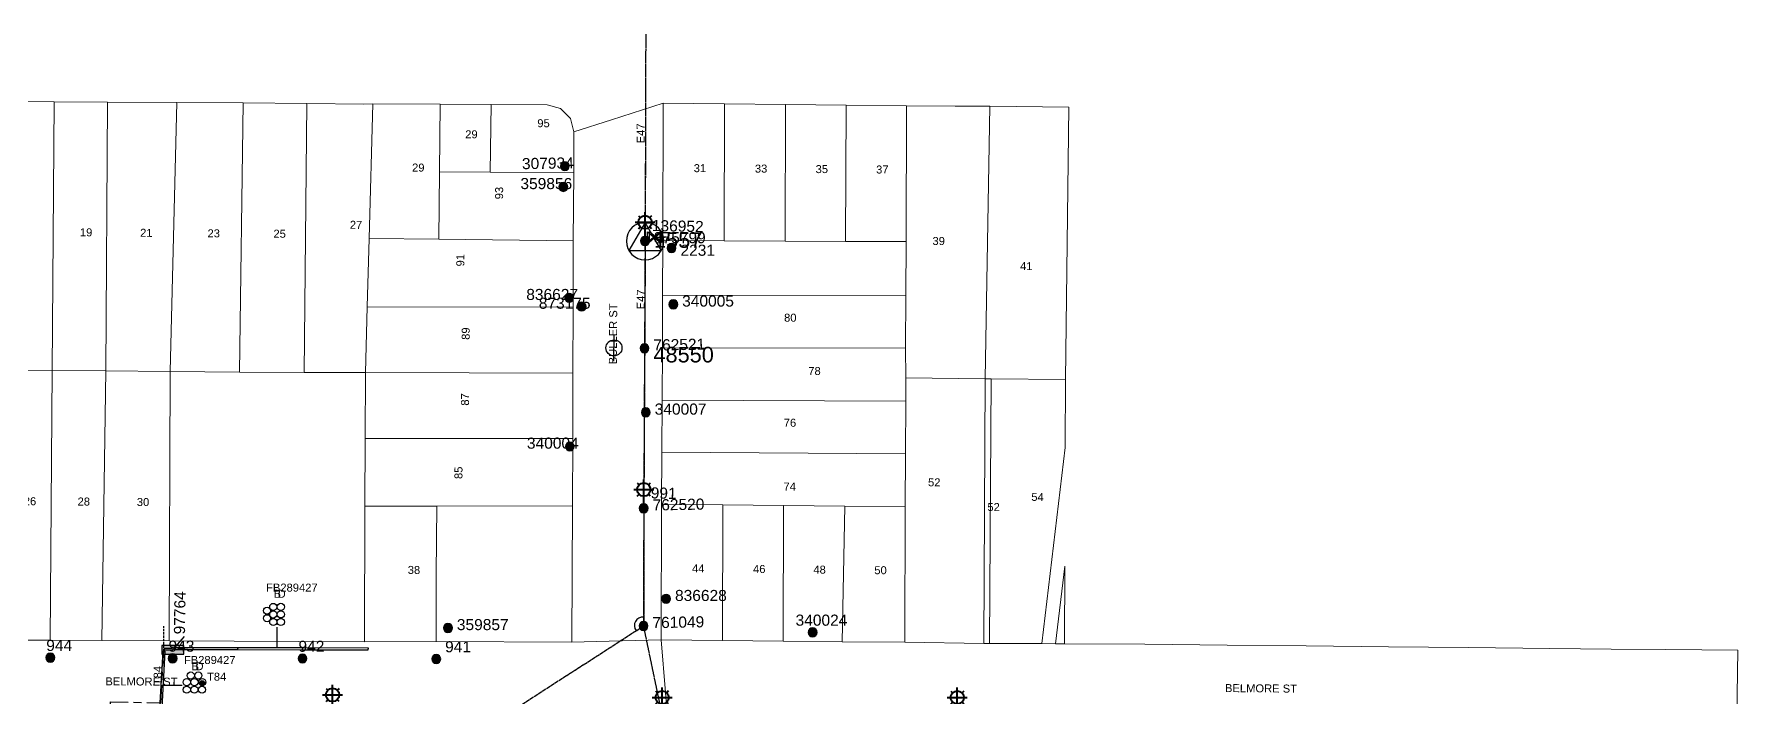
# Model space of a CAD drawing. Header units: metres. Extents: x 315403 to 316343, y 6257875 to 6258324.
# Drawn here: x 315959.4 to 316342.7, y 6258171.7 to 6258321.2 of the extents above; entities that cross this region are included whole.
import ezdxf
from ezdxf.enums import TextEntityAlignment as Align

# ---------------------------------------------------------------- set-up
doc = ezdxf.new("R2010")
doc.units = ezdxf.units.M
for name, pattern in [('Cable Exist OH', [1, 1, 0]), ('Cable Exist UG', [8.2, 4, -1.2, 1.8, -1.2]), ('DASHED', [0.75, 0.5, -0.25])]:
    doc.linetypes.add(name, pattern=pattern)
doc.layers.get('0').update_dxf_attribs({"color": 6})
for name, color, linetype, lineweight in [('Cadastre Buildings_SP_EXT', 9, 'Continuous', 5), ('Cadastre Land Parcels_SP_EXT', 9, 'Continuous', 5), ('Cadastre Roads_SP_EXT', 9, 'Continuous', 5)]:
    doc.layers.add(name, color=color, linetype=linetype, lineweight=lineweight)
for name, color, linetype in [('Duct_SP_EXT', 7, 'Continuous'), ('Equip_LV_EXT', 7, 'Continuous'), ('Equip_SP_HV_EXT', 7, 'Continuous'), ('Equip_SP_SL_EXT', 7, 'Continuous'), ('Mains_HV_EXT', 7, 'Continuous'), ('Mains_LV_EXT', 7, 'Continuous'), ('Sub_SP_TR_HV_LV_EXT', 7, 'Continuous'), ('SupportsOH_SP_TR_HV_LV_SL_EXT', 7, 'Continuous'), ('SupportsUG_SP_LV_EXT', 7, 'Continuous'), ('Trench_SP_EXT', 7, 'Continuous')]:
    doc.layers.add(name, color=color, linetype=linetype)
doc.layers.add('UNKNOWN_FEATURES', color=1, linetype='DASHED', plot=False)
doc.styles.add('HVSW_LABEL', font='arial.ttf')
doc.styles.add('iecARIAL', font='arial.ttf', dxfattribs={"height": 2})
doc.styles.add('POLE_LABEL', font='arial.ttf')
doc.styles.get("Standard").update_dxf_attribs({"font": 'arial.ttf'})

# ---------------------------------------------------------------- blocks, each defined once
blk = doc.blocks.new('SUB_POLE_EXT')
blk.add_wipeout([(0, 4.22), (0.42, 4.2), (0.83, 4.14), (1.21, 4.05), (1.62, 3.9), (1.99, 3.72), (2.35, 3.51), (2.68, 3.26), (2.99, 2.99), (3.28, 2.66), (3.52, 2.34), (3.76, 1.92), (3.9, 1.62), (4.04, 1.23), (4.18, 0.63), (4.22, 0), (4.18, -0.61), (4.06, -1.15), (3.9, -1.62), (3.58, -2.24), (3.22, -2.73), (2.97, -3.01), (2.68, -3.26), (2.36, -3.5), (2, -3.72), (1.64, -3.89), (1.25, -4.03), (0.82, -4.14), (0.42, -4.2), (0, -4.22), (-0.41, -4.2), (-0.8, -4.15), (-1.21, -4.05), (-1.62, -3.9), (-1.99, -3.73), (-2.35, -3.51), (-2.68, -3.26), (-2.96, -3.02), (-3.23, -2.72), (-3.51, -2.35), (-3.71, -2.01), (-3.91, -1.6), (-4.05, -1.21), (-4.16, -0.76), (-4.22, -0.14), (-4.21, 0.39), (-4.14, 0.83), (-4.03, 1.27), (-3.9, 1.63), (-3.71, 2.02), (-3.5, 2.37), (-3.28, 2.67), (-2.99, 2.99), (-2.68, 3.27), (-2.33, 3.52), (-1.98, 3.73), (-1.63, 3.9), (-1.2, 4.05), (-0.78, 4.15), (-0.4, 4.21)])
blk.add_line((2.16, 0.48), (2.16, 0.48, 0))
blk.add_lwpolyline([(-4.22, 0, 1), (4.22, 0, 1)], format="xyb", close=True)
blk.add_lwpolyline([(2.14, 0.52), (0, 4.22), (-3.66, -2.11), (3.66, -2.11)], close=True)
for tag, height, flags, p in [('STREET_CODE', 0.2, 9, (1.5, 0)), ('ASSET_NUM', 3.5, 8, (2, 2)), ('CONSTRUCTED_VOLTAGE', 0.2, 9, (1.5, -0.2)), ('OPERATING_VOLTAGE', 0.2, 9, (1.5, -0.6)), ('OPERATED_BY', 0.2, 9, (1.5, -0.8)), ('ORIENTATION', 0.2, 9, (1.5, -1.2)), ('OWNED_BY', 0.2, 9, (1.5, -1.4)), ('SECONDARY_VOLTAGE', 0.2, 9, (1.5, -1.6)), ('STATE', 0.2, 9, (1.5, -1.8)), ('SUBSTATION_TYPE', 0.2, 9, (1.5, -2)), ('STREETNAME', 0.2, 9, (1.5, -2.8)), ('SUBURB', 0.2, 9, (1.5, -3)), ('Z', 0.2, 1, (1.5, -3.4)), ('NO_PHASES', 0.2, 9, (1.5, -0.4)), ('MAINTAINED_BY', 0.2, 9, (1.5, -1)), ('USAGE', 0.2, 9, (1.5, -2.2)), ('LEGEND', 0.2, 9, (1.5, -2.4)), ('LOCATION', 0.2, 9, (1.5, -2.6)), ('NOTES', 0.2, 9, (1.5, -3.2))]:
    blk.add_attdef(tag, text='', height=height, dxfattribs=dict(flags=flags)).set_placement(p, align=Align.MIDDLE_LEFT)
blk = doc.blocks.new('PILLAR_EXT')
blk.add_hatch(color=256).paths.add_polyline_path([(-2.475, 0.99), (-2.475, -0.99), (2.475, -0.99), (2.475, 0.99)])
blk.add_lwpolyline([(-2.475, -0.99), (2.475, -0.99), (2.475, 0.99), (-2.475, 0.99)], close=True)
at = {"style": 'iecARIAL', "flags": 8}
blk.add_attdef('ASSET_NUM', (1.5, 3.5), '', height=2.5, dxfattribs=at)
for tag, p, flags in [('OWNED_BY', (0, -0.2), 9), ('STATE', (0, -0.4), 9), ('SUPPORT_TYPE', (0, -0.6), 9), ('STREETNAME', (0, -1.8), 9), ('SUBURB', (0, -2), 1), ('USAGE', (0, -0.8), 9), ('LEGEND', (0, -1), 9), ('LOCATION', (0, -1.2), 9), ('NOTES', (0, -1.4), 9), ('PARENT', (0, -1.6), 9)]:
    blk.add_attdef(tag, p, '', height=0.2, dxfattribs=dict(flags=flags))
blk = doc.blocks.new('DUCT_EXT')
blk.add_circle((0, 0.8), 0.8)
at = {"flags": 1}
blk.add_attdef('Z', (0, 0), '', height=0.2, dxfattribs=at)
at = {"flags": 9}
for tag, p in [('DUCT_CODE', (0, 0)), ('XSECT_TYPE', (0, -0.2)), ('STATE', (0, -0.6)), ('FB_REFERENCE', (0, -0.4)), ('NOTES', (0, -0.8))]:
    blk.add_attdef(tag, text='', height=0.2, dxfattribs=at).set_placement(p, align=Align.MIDDLE_LEFT)
blk = doc.blocks.new('LV_OH_LINKS_DISTFUSE_EXT')
for p, q in [((0, 0), (0.96, 0)), ((3.84, 0), (4.8, 0))]:
    blk.add_line(p, q)
blk.add_lwpolyline([(3.84, -1.2), (3.84, 1.2), (0.96, -1.2), (0.96, 1.2)], close=True)
at = {"flags": 9}
for tag, p in [('ACTUAL_STATUS', (0, 0)), ('CONSTRUCTED_VOLTAGE', (0, -0.2)), ('OPERATING_VOLTAGE', (0, -0.6)), ('ORIENTATION', (0, -0.8)), ('OWNED_BY', (0, -1)), ('STATE', (0, -1.2)), ('SWITCH_TYPE', (0, -1.4)), ('NO_PHASES', (0, -0.4)), ('USAGE', (0, -1.6)), ('NOTES', (0, -1.8))]:
    blk.add_attdef(tag, text='', height=0.2, dxfattribs=at).set_placement(p, align=Align.MIDDLE_LEFT)
at = {"flags": 1}
blk.add_attdef('Z', (0, 0), '', height=0.2, dxfattribs=at)
blk = doc.blocks.new('SL_LANTERN_EXT')
at = {"lineweight": 40}
for p, q in [((-2.25, 4.22), (2.25, 4.22)), ((-1.46, 5.68), (-1.06, 5.28)), ((0, 1.97), (0, 6.47)), ((1.46, 5.68), (1.06, 5.28)), ((-1.46, 2.76), (-1.06, 3.16)), ((0, 0), (0, 2.72)), ((1.46, 2.76), (1.06, 3.16))]:
    blk.add_line(p, q, dxfattribs=at)
blk.add_circle((0, 4.22), 1.5, dxfattribs=at)
at = {"style": 'iecARIAL', "flags": 8}
blk.add_attdef('ASSET_NUM', (1.5, 1.5), '', height=2.5, dxfattribs=at)
for tag, p, height, flags in [('OPERATING_VOLTAGE', (0.98, -1.65), 0.2, 9), ('ORIENTATION', (0.98, -1.85), 0.2, 9), ('OWNED_BY', (0.98, -2.05), 0.2, 9), ('STATE', (0.98, -2.25), 0.2, 9), ('CONSTRUCTED_VOLTAGE', (0.98, -0.65), 0.2, 9), ('CONTROL_TYPE', (0.98, -0.85), 0.2, 9), ('LANTERN_PURPOSE', (0.98, -1.05), 0.2, 9), ('LANTERN_TYPE', (0.98, -1.25), 0.2, 9), ('NO_PHASES', (0.98, -1.45), 0.2, 9), ('USAGE', (0.98, -2.45), 0.2, 9), ('CEXIST', (0.98, -2.65), 0.2, 9), ('CNEW', (0.98, -2.85), 0.2, 9), ('CNUMBER', (0.98, -3.05), 0.2, 9), ('CREMOVE', (0.98, -3.25), 0.2, 9), ('CREPLACE', (0.98, -3.45), 0.2, 9), ('LKINGHEIGHT', (0.98, -3.65), 0.2, 9), ('LBRACKET', (0.98, -3.85), 0.2, 9), ('LNUMBER', (2.18, -3.25), 2.5, 8), ('LBRACKETVOCAB', (0.98, -4.05), 0.2, 9), ('LCATEGORY', (0.98, -4.25), 0.2, 9), ('LCHARGE1', (0.98, -4.45), 0.2, 9), ('LCHARGE1PERCENT', (0.98, -4.65), 0.2, 9), ('LCHARGE2', (0.98, -4.85), 0.2, 9), ('LCHARGE2PERCENT', (0.98, -5.05), 0.2, 9), ('LCHARGE3', (0.98, -5.25), 0.2, 9), ('LCHARGE3PERCENT', (0.98, -5.45), 0.2, 9), ('LEXIST', (0.98, -5.65), 0.2, 9), ('LLAMP', (0.98, -5.85), 0.2, 9), ('LLAMPVOCAB', (0.98, -6.05), 0.2, 9), ('LMAST', (0.98, -6.25), 0.2, 9), ('LMASTVOCAB', (0.98, -6.45), 0.2, 9), ('LNEW', (0.98, -6.65), 0.2, 9), ('LANTNUMBER', (0.98, -6.85), 0.2, 9), ('LOUTREACH', (0.98, -7.25), 0.2, 9), ('LOUTREACHVOCAB', (0.98, -7.45), 0.2, 9), ('LRATECODE', (0.98, -7.65), 0.2, 9), ('LREMOVE', (0.98, -7.85), 0.2, 9), ('STREETNAME', (0.98, -9.25), 0.2, 9), ('SUBURB', (0.98, -9.45), 0.2, 1), ('LREPLACE', (0.98, -8.05), 0.2, 9), ('LTYPE', (0.98, -8.25), 0.2, 9), ('LTYPEVOCAB', (0.98, -8.45), 0.2, 9), ('LEGEND', (0.98, -8.65), 0.2, 9), ('LOCATION', (0.98, -8.85), 0.2, 9), ('NOTES', (0.98, -9.05), 0.2, 9)]:
    blk.add_attdef(tag, p, '', height=height, dxfattribs=dict(flags=flags))
blk = doc.blocks.new('POLE_EXT')
blk.add_hatch(color=256).paths.add_polyline_path([(-1, 0, 1), (1, 0, 1)])
blk.add_lwpolyline([(-1, 0, 1), (1, 0, 1)], format="xyb", close=True)
for tag, height, flags, p in [('pNumber', 2.5, 8, (-17.84, 2.07)), ('OWNED_BY', 0.2, 9, (1.35, -0.4)), ('SPECIAL_USE', 0.2, 9, (1.35, -0.8)), ('STATE', 0.2, 9, (1.35, -1)), ('cLV', 0.2, 9, (1.35, -1.4)), ('hDepth', 0.2, 9, (1.35, -1.6)), ('hDia', 0.2, 9, (1.35, -1.8)), ('cHV', 0.2, 9, (1.35, -2)), ('cLinedev', 0.2, 9, (1.35, -3.4)), ('pExisting', 0.2, 9, (1.35, -3.8)), ('PARENT', 0.2, 9, (1.35, -0.6)), ('USAGE', 0.2, 9, (1.35, -1.2)), ('LBRACKET', 0.2, 9, (1.35, -2.2)), ('LExisting', 0.2, 9, (1.35, -2.4)), ('LANTNUMBER', 0.2, 9, (1.35, -2.6)), ('LOther', 0.2, 9, (1.35, -2.8)), ('LRemove', 0.2, 9, (1.35, -3)), ('LEGEND', 0.2, 9, (1.35, -3.2)), ('LOCATION', 0.2, 9, (1.35, -3.6)), ('pFooting', 0.2, 9, (1.35, -4.4)), ('pNew', 0.2, 9, (1.35, -4.6)), ('pRelocate', 0.2, 9, (1.35, -5)), ('pRemove', 0.2, 9, (1.35, -5.2)), ('pReplace', 0.2, 9, (1.35, -5.4)), ('pStay', 0.2, 9, (1.35, -5.6)), ('pType', 0.2, 9, (1.35, -5.8)), ('cspan', 0.2, 9, (1.35, -6)), ('STREETNAME', 0.2, 9, (1.35, -6.2)), ('SUBURB', 0.2, 9, (1.35, -6.4)), ('OPERATED_BY', 0.2, 9, (1.36, -7.01)), ('PFNUMBER', 0.2, 9, (1.35, -4)), ('NEWPFNUMBER', 0.2, 9, (1.35, -4.2)), ('NOTES', 0.2, 9, (1.35, -6.6)), ('MAINTAINED_BY', 0.2, 9, (1.36, -6.81))]:
    blk.add_attdef(tag, text='', height=height, dxfattribs=dict(flags=flags)).set_placement(p, align=Align.MIDDLE_LEFT)
at = {"style": 'POLE_LABEL'}
for tag, height, flags, p in [('STRUCTURE_PLANT_NUMBER', 0.2, 9, (1.35, 0.03)), ('ASSET_NUM', 2.5, 8, (2, 2)), ('STREET_CODE', 0.2, 9, (1.35, -0.2))]:
    blk.add_attdef(tag, text='', height=height, dxfattribs=dict(at, flags=flags)).set_placement(p, align=Align.MIDDLE_LEFT)
at = {"flags": 1}
blk.add_attdef('Z', (1.35, -7.33), '', height=0.2, dxfattribs=at)
blk = doc.blocks.new('HV_ABS_CLOSED_EXT')
blk.add_line((-3, 6.87), (3, 6.87))
blk.add_circle((0, 6.87), 1.8)
at = {"flags": 1}
blk.add_attdef('Z', (0, 0), '', height=0.2, dxfattribs=at)
at = {"style": 'HVSW_LABEL'}
for tag, height, flags, p in [('ASSET_NUM', 3.5, 8, (2, 2)), ('STREET_CODE', 0.2, 9, (0, -0.2))]:
    blk.add_attdef(tag, text='', height=height, dxfattribs=dict(at, flags=flags)).set_placement(p, align=Align.MIDDLE_LEFT)
at = {"flags": 9}
for tag, p in [('ACTUAL_STATUS', (0, -0.4)), ('CONSTRUCTED_VOLTAGE', (0, -0.6)), ('OPERATING_VOLTAGE', (0, -1)), ('ORIENTATION', (0, -1.2)), ('OWNED_BY', (0, -1.4)), ('STATE', (0, -1.6)), ('SWITCH_TYPE', (0, -1.8)), ('STREETNAME', (0, -2.6)), ('SUBURB', (0, -2.8)), ('NO_PHASES', (0, -0.8)), ('USAGE', (0, -2)), ('LEGEND', (0, -2.2)), ('LOCATION', (0, -2.4)), ('NOTES', (0, -3))]:
    blk.add_attdef(tag, text='', height=0.2, dxfattribs=at).set_placement(p, align=Align.MIDDLE_LEFT)
blk = doc.blocks.new('CABLE_LARGE_EXT')
h = blk.add_hatch(color=256)
edge = h.paths.add_edge_path()
edge.add_arc((0, 0.55), 0.55, 0, 360)
blk.add_circle((0, 0.55), 0.55)
at = {"flags": 1}
blk.add_attdef('Z', (0, 0), '', height=0.2, dxfattribs=at)
at = {"flags": 9}
for tag, p in [('COND_CODE', (0, 0)), ('STATE', (0, -0.4)), ('XSECT_SIZE', (0, -0.6)), ('FB_REFERENCE', (0, -0.2)), ('NOTES', (0, -0.8))]:
    blk.add_attdef(tag, text='', height=0.2, dxfattribs=at).set_placement(p, align=Align.MIDDLE_LEFT)

msp = doc.modelspace()

# ---------------------------------------------------------------- linework, layer by layer
at = {"layer": 'Cadastre Buildings_SP_EXT', "linetype": 'Continuous'}
for points in [[(315989.82, 6258184.49), (316004.45, 6258184.42), (316018.96, 6258184.36), (316033.7, 6258184.26), (316033.82, 6258214.84), (316033.87, 6258230.05), (316033.93, 6258244.91), (316020.14, 6258244.97), (316005.63, 6258245.05), (315990.04, 6258245.13), (315989.82, 6258184.49)], [(316080.55, 6258214.89), (316050.01, 6258214.86), (316049.88, 6258199.59), (316049.87, 6258184.37), (316080.41, 6258184.23), (316080.55, 6258214.89)]]:
    msp.add_lwpolyline(points, close=True, dxfattribs=at)
at = {"layer": 'Cadastre Land Parcels_SP_EXT', "linetype": 'Continuous'}
for points in [[(315963.93, 6258305.9), (315954.76, 6258305.96), (315940.03, 6258245.46), (315951.73, 6258245.49), (315963.47, 6258245.4), (315963.93, 6258305.9)], [(315975.9, 6258305.82), (315963.93, 6258305.9), (315963.47, 6258245.4), (315975.55, 6258245.33), (315975.9, 6258305.82)], [(315991.51, 6258305.73), (315975.9, 6258305.82), (315975.55, 6258245.33), (315990.04, 6258245.13), (315991.51, 6258305.73)], [(316006.47, 6258305.64), (315991.51, 6258305.73), (315990.04, 6258245.13), (316005.63, 6258245.05), (316006.47, 6258305.64)], [(316020.73, 6258305.53), (316006.47, 6258305.64), (316005.63, 6258245.05), (316020.14, 6258244.97), (316020.73, 6258305.53)], [(316033.57, 6258305.38), (316020.73, 6258305.53), (316020.14, 6258244.97), (316033.93, 6258244.91), (316034.33, 6258259.75), (316034.75, 6258275.13), (316035.58, 6258305.42), (316033.57, 6258305.38)], [(316050.44, 6258274.94), (316050.59, 6258290.11), (316050.79, 6258305.34), (316035.58, 6258305.42), (316034.75, 6258275.13), (316050.44, 6258274.94)], [(316062.2, 6258305.25), (316050.79, 6258305.34), (316050.59, 6258290.11), (316061.98, 6258290.03), (316062.2, 6258305.25)], [(316062.26, 6258305.25), (316062.2, 6258305.25), (316061.98, 6258290.03), (316080.84, 6258289.96), (316080.85, 6258299.16), (316080.05, 6258302.16), (316077.86, 6258304.37), (316074.86, 6258305.19), (316062.26, 6258305.25)], [(316128.48, 6258305.28), (316114.76, 6258305.42), (316114.65, 6258274.59), (316128.37, 6258274.53), (316128.48, 6258305.28)], [(316142.08, 6258305.15), (316128.48, 6258305.28), (316128.37, 6258274.53), (316141.97, 6258274.42), (316142.08, 6258305.15)], [(316155.69, 6258305.02), (316142.08, 6258305.15), (316141.97, 6258274.42), (316155.58, 6258274.41), (316155.69, 6258305.02)], [(316166.6, 6258304.93), (316155.69, 6258305.02), (316155.58, 6258274.41), (316155.52, 6258262.32), (316155.46, 6258250.51), (316155.5, 6258243.71), (316173.33, 6258243.54), (316174.39, 6258304.88), (316166.6, 6258304.93)], [(316192.2, 6258304.72), (316174.39, 6258304.88), (316173.33, 6258243.54), (316174.73, 6258243.53), (316191.44, 6258243.39), (316192.2, 6258304.72)], [(316080.84, 6258289.96), (316061.98, 6258290.03), (316050.59, 6258290.11), (316050.44, 6258274.94), (316080.71, 6258274.59), (316080.84, 6258289.96)], [(316080.71, 6258274.59), (316050.44, 6258274.94), (316034.75, 6258275.13), (316034.33, 6258259.75), (316080.69, 6258259.68), (316080.71, 6258274.59)], [(316155.52, 6258262.32), (316100.8, 6258262.25), (316100.74, 6258250.43), (316155.46, 6258250.51), (316155.52, 6258262.32)], [(316080.69, 6258259.68), (316034.33, 6258259.75), (316033.93, 6258244.91), (316080.63, 6258244.81), (316080.69, 6258259.68)], [(316155.46, 6258250.51), (316100.74, 6258250.43), (316100.67, 6258238.73), (316155.49, 6258238.51), (316155.5, 6258243.71), (316155.46, 6258250.51)], [(315963.47, 6258245.4), (315951.73, 6258245.49), (315950.06, 6258184.69), (315963.05, 6258184.67), (315963.47, 6258245.4)], [(315975.55, 6258245.33), (315963.47, 6258245.4), (315963.05, 6258184.67), (315974.64, 6258184.57), (315975.55, 6258245.33)], [(315990.04, 6258245.13), (315975.55, 6258245.33), (315974.64, 6258184.57), (315989.82, 6258184.49), (315990.04, 6258245.13)], [(316080.63, 6258244.81), (316033.93, 6258244.91), (316033.87, 6258230.05), (316080.58, 6258230.11), (316080.63, 6258244.81)], [(316173.33, 6258243.54), (316155.5, 6258243.71), (316155.49, 6258238.51), (316155.43, 6258226.63), (316155.36, 6258214.71), (316155.33, 6258184.18), (316173.1, 6258183.95), (316173.33, 6258243.54)], [(316174.73, 6258243.53), (316173.33, 6258243.54), (316173.1, 6258183.95), (316174.32, 6258183.94), (316174.73, 6258243.53)], [(316174.32, 6258183.94), (316186.13, 6258183.93), (316191.38, 6258228.04), (316191.44, 6258243.39), (316174.73, 6258243.53), (316174.32, 6258183.94)], [(316155.49, 6258238.51), (316100.67, 6258238.73), (316100.6, 6258227.02), (316155.43, 6258226.63), (316155.49, 6258238.51)], [(316080.58, 6258230.11), (316033.87, 6258230.05), (316033.82, 6258214.84), (316050.01, 6258214.86), (316080.55, 6258214.89), (316080.58, 6258230.11)], [(316155.43, 6258226.63), (316100.6, 6258227.02), (316100.53, 6258215.23), (316114.35, 6258215.12), (316127.96, 6258214.99), (316141.79, 6258214.85), (316155.36, 6258214.71), (316155.43, 6258226.63)], [(316050.01, 6258214.86), (316033.82, 6258214.84), (316033.7, 6258184.26), (316049.87, 6258184.37), (316049.88, 6258199.59), (316050.01, 6258214.86)], [(316114.35, 6258215.12), (316100.53, 6258215.23), (316100.5, 6258184.71), (316114.31, 6258184.59), (316114.35, 6258215.12)], [(316127.96, 6258214.99), (316114.35, 6258215.12), (316114.31, 6258184.59), (316127.92, 6258184.45), (316127.96, 6258214.99)], [(316141.79, 6258214.85), (316127.96, 6258214.99), (316127.92, 6258184.45), (316141.22, 6258184.31), (316141.79, 6258214.85)], [(316155.36, 6258214.71), (316141.79, 6258214.85), (316141.22, 6258184.31), (316155.33, 6258184.18), (316155.36, 6258214.71)], [(316189.19, 6258183.86), (316191.2, 6258183.85), (316191.27, 6258201.35), (316189.19, 6258183.86)]]:
    msp.add_lwpolyline(points, close=True, dxfattribs=at)
at = {"layer": 'Cadastre Roads_SP_EXT', "linetype": 'Continuous'}
msp.add_lwpolyline([(316342.45, 6258162.18), (316342.58, 6258172.35), (316342.71, 6258182.41), (316326.5, 6258182.57), (316314.21, 6258182.65), (316300.39, 6258182.8), (316282.07, 6258183.02), (316264.1, 6258183.2), (316245.59, 6258183.41), (316227.78, 6258183.57), (316209.31, 6258183.76), (316191.2, 6258183.85), (316189.19, 6258183.86), (316186.13, 6258183.93), (316174.32, 6258183.94), (316173.1, 6258183.94), (316155.33, 6258184.18), (316141.22, 6258184.31), (316127.92, 6258184.45), (316114.31, 6258184.59), (316100.5, 6258184.71), (316100.5, 6258184.71), (316101.44, 6258172.86), (316102.22, 6258162.95)], dxfattribs=at)
at = {"layer": 'Duct_SP_EXT'}
for p, q in [((315988.33, 6258182.22), (315987.5, 6258166.62)), ((315988.81, 6258182.2), (315987.98, 6258166.6)), ((315988.33, 6258182.22), (315988.57, 6258182.21)), ((315988.81, 6258182.2), (315988.57, 6258182.21)), ((315991.07, 6258183.02), (315991.07, 6258182.78)), ((315991.07, 6258183.02), (316005.25, 6258183.01)), ((315991.07, 6258182.54), (315991.07, 6258182.78)), ((315991.07, 6258182.54), (316005.25, 6258182.53)), ((316005.25, 6258183.01), (316019.79, 6258182.99)), ((316005.25, 6258183.01), (316005.25, 6258182.77)), ((316005.25, 6258182.53), (316005.25, 6258182.77)), ((316005.25, 6258182.53), (316019.79, 6258182.51)), ((316019.79, 6258182.99), (316034.57, 6258182.94)), ((316019.79, 6258182.99), (316019.79, 6258182.75)), ((316019.79, 6258182.51), (316019.79, 6258182.75)), ((316019.79, 6258182.51), (316034.57, 6258182.46)), ((316034.57, 6258182.94), (316034.57, 6258182.7)), ((316034.57, 6258182.46), (316034.57, 6258182.7))]:
    msp.add_line(p, q, dxfattribs=at)
for points in [[(316014.01, 6258187.57), (316014.01, 6258185.25), (316014.01, 6258183.17)], [(315992.71, 6258174.45), (315990.15, 6258174.44), (315988.2, 6258174.46)]]:
    msp.add_lwpolyline(points, dxfattribs=at)
at = {"layer": 'Mains_HV_EXT', "linetype": 'Cable Exist OH'}
for points in [[(316096.73, 6258250.45), (316096.55, 6258214.36), (316096.51, 6258187.86)], [(316065.4, 6258167.8), (316096.49, 6258187.85)]]:
    msp.add_lwpolyline(points, dxfattribs=at)
at = {"layer": 'Mains_HV_EXT', "linetype": 'Continuous'}
msp.add_lwpolyline([(316096.52, 6258189.82, 0.683863), (316094.86, 6258186.85)], format="xyb", dxfattribs=at)
at = {"layer": 'Mains_LV_EXT', "linetype": 'Cable Exist OH'}
for points in [[(316096.77, 6258250.35), (316096.58, 6258214.53)], [(316096.58, 6258214.53), (316096.55, 6258187.96)], [(316096.43, 6258187.99), (316100.7, 6258167.54)]]:
    msp.add_lwpolyline(points, dxfattribs=at)
at = {"layer": 'Mains_LV_EXT', "linetype": 'Continuous'}
msp.add_lwpolyline([(316101.88, 6258251.07), (316101.92, 6258251.07), (316101.92, 6258251.07)], dxfattribs=at)
at = {"layer": 'Mains_LV_EXT', "linetype": 'Cable Exist UG'}
msp.add_lwpolyline([(315976.17, 6258160.66), (315976.6, 6258170.81), (315976.6, 6258170.81), (315987.92, 6258170.54), (315988.58, 6258182.49), (315990.6, 6258182.47)], dxfattribs=at)
at = {"layer": 'Trench_SP_EXT', "linetype": 'Cable Exist UG'}
msp.add_lwpolyline([(315990.6, 6258182.47), (315993.6, 6258185.95)], dxfattribs=at)
msp.add_lwpolyline([(315990.57, 6258182.78), (315988.91, 6258182.79), (315988.91, 6258182.79, 0.437897), (315988.57, 6258182.21)], format="xyb", dxfattribs=at)
at = {"layer": 'UNKNOWN_FEATURES'}
msp.add_lwpolyline([(315988.57, 6258182.21), (315988.6, 6258187.79)], dxfattribs=at)

# ---------------------------------------------------------------- block references
at = {"layer": 'Duct_SP_EXT', "rotation": 90.04941645833551}
for p in [(316014.01, 6258192.15), (316015.71, 6258192.16), (316012.61, 6258191.3), (316012.61, 6258189.6), (316014.01, 6258190.45), (316014.01, 6258188.75), (316015.71, 6258190.46), (316015.71, 6258188.76)]:
    msp.add_blockref('DUCT_EXT', p, dxfattribs=at)
at = {"layer": 'Duct_SP_EXT'}
for name, p in [('DUCT_EXT', (315994.66, 6258175.9)), ('DUCT_EXT', (315996.36, 6258175.9)), ('DUCT_EXT', (315993.76, 6258174.41)), ('DUCT_EXT', (315993.76, 6258172.71)), ('DUCT_EXT', (315995.47, 6258172.71)), ('DUCT_EXT', (315995.48, 6258174.41)), ('DUCT_EXT', (315997.18, 6258172.71)), ('DUCT_EXT', (315997.23, 6258174.42)), ('CABLE_LARGE_EXT', (315997.21, 6258174.45))]:
    msp.add_blockref(name, p, dxfattribs=at)
at = {"layer": 'Equip_SP_HV_EXT'}
ref = msp.add_blockref('HV_ABS_CLOSED_EXT', (316096.73, 6258250.45), dxfattribs=dict(at, rotation=89.76494239907177))
ref.add_attrib('ASSET_NUM', '48550', dxfattribs={"layer": '0', "height": 3.5, "rotation": 0.021, "style": 'HVSW_LABEL'}).set_placement((316098.73, 6258250.7), align=Align.TOP_LEFT)
at = {"layer": 'Equip_SP_SL_EXT'}
ref = msp.add_blockref('SL_LANTERN_EXT', (316096.57, 6258214.35), dxfattribs=at)
ref.add_attrib('ASSET_NUM', '991', dxfattribs={"layer": '0', "height": 2.5, "rotation": 358.4791, "style": 'iecARIAL'}).set_placement((316098.07, 6258215.85), align=Align.BOTTOM_LEFT)
ref = msp.add_blockref('SL_LANTERN_EXT', (316026.55, 6258168.12), dxfattribs=at)
ref.add_attrib('ASSET_NUM', '920', dxfattribs={"layer": '0', "height": 2.5, "rotation": 88.3173, "style": 'iecARIAL'}).set_placement((316028.05, 6258169.62), align=Align.BOTTOM_RIGHT)
ref = msp.add_blockref('SL_LANTERN_EXT', (316100.7, 6258167.54), dxfattribs=at)
ref.add_attrib('ASSET_NUM', '921', dxfattribs={"layer": '0', "height": 2.5, "rotation": 358.4742, "style": 'iecARIAL'}).set_placement((316102.2, 6258169.04), align=Align.TOP_LEFT)
ref = msp.add_blockref('SL_LANTERN_EXT', (316167.1, 6258167.53), dxfattribs=at)
ref.add_attrib('ASSET_NUM', '922', dxfattribs={"layer": '0', "height": 2.5, "rotation": 88.6853, "style": 'iecARIAL'}).set_placement((316168.6, 6258169.03), align=Align.MIDDLE_RIGHT)
at = {"layer": 'Sub_SP_TR_HV_LV_EXT'}
ref = msp.add_blockref('SUB_POLE_EXT', (316096.86, 6258274.52), dxfattribs=at)
ref.add_attrib('ASSET_NUM', '1557', dxfattribs={"layer": '0', "height": 3.5}).set_placement((316098.86, 6258274.77), align=Align.MIDDLE_LEFT)
at = {"layer": 'SupportsOH_SP_TR_HV_LV_SL_EXT'}
ref = msp.add_blockref('POLE_EXT', (316078.81, 6258291.41), dxfattribs=at)
ref.add_attrib('ASSET_NUM', '307934', dxfattribs={"layer": '0', "height": 2.5, "rotation": 1, "style": 'POLE_LABEL'}).set_placement((316080.81, 6258292.16), align=Align.MIDDLE_RIGHT)
ref = msp.add_blockref('POLE_EXT', (316078.46, 6258286.73), dxfattribs=at)
ref.add_attrib('ASSET_NUM', '359856', dxfattribs={"layer": '0', "height": 2.5, "style": 'POLE_LABEL'}).set_placement((316080.46, 6258287.48), align=Align.MIDDLE_RIGHT)
ref = msp.add_blockref('POLE_EXT', (316079.78, 6258261.76), dxfattribs=at)
ref.add_attrib('ASSET_NUM', '836627', dxfattribs={"layer": '0', "height": 2.5, "style": 'POLE_LABEL'}).set_placement((316081.78, 6258262.51), align=Align.MIDDLE_RIGHT)
ref = msp.add_blockref('POLE_EXT', (316082.59, 6258259.79), dxfattribs=at)
ref.add_attrib('ASSET_NUM', '873175', dxfattribs={"layer": '0', "height": 2.5, "rotation": 0.039, "style": 'POLE_LABEL'}).set_placement((316084.59, 6258260.54), align=Align.MIDDLE_RIGHT)
ref = msp.add_blockref('POLE_EXT', (316103.2, 6258260.28), dxfattribs=at)
ref.add_attrib('ASSET_NUM', '340005', dxfattribs={"layer": '0', "height": 2.5, "style": 'POLE_LABEL'}).set_placement((316105.2, 6258261.03), align=Align.MIDDLE_LEFT)
ref = msp.add_blockref('POLE_EXT', (316096.73, 6258250.38), dxfattribs=at)
ref.add_attrib('ASSET_NUM', '762521', dxfattribs={"layer": '0', "height": 2.5, "rotation": 1, "style": 'POLE_LABEL'}).set_placement((316098.73, 6258251.13), align=Align.MIDDLE_LEFT)
ref = msp.add_blockref('POLE_EXT', (316097.02, 6258235.95), dxfattribs=at)
ref.add_attrib('ASSET_NUM', '340007', dxfattribs={"layer": '0', "height": 2.5, "style": 'POLE_LABEL'}).set_placement((316099.02, 6258236.7), align=Align.MIDDLE_LEFT)
ref = msp.add_blockref('POLE_EXT', (316079.93, 6258228.28), dxfattribs=at)
ref.add_attrib('ASSET_NUM', '340004', dxfattribs={"layer": '0', "height": 2.5, "style": 'POLE_LABEL'}).set_placement((316081.93, 6258229.03), align=Align.MIDDLE_RIGHT)
ref = msp.add_blockref('POLE_EXT', (316096.55, 6258214.36), dxfattribs=at)
ref.add_attrib('ASSET_NUM', '762520', dxfattribs={"layer": '0', "height": 2.5, "rotation": 1, "style": 'POLE_LABEL'}).set_placement((316098.55, 6258215.11), align=Align.MIDDLE_LEFT)
ref = msp.add_blockref('POLE_EXT', (316101.59, 6258193.98), dxfattribs=at)
ref.add_attrib('ASSET_NUM', '836628', dxfattribs={"layer": '0', "height": 2.5, "style": 'POLE_LABEL'}).set_placement((316103.59, 6258194.73), align=Align.MIDDLE_LEFT)
ref = msp.add_blockref('POLE_EXT', (316052.51, 6258187.42), dxfattribs=at)
ref.add_attrib('ASSET_NUM', '359857', dxfattribs={"layer": '0', "height": 2.5, "style": 'POLE_LABEL'}).set_placement((316054.51, 6258188.17), align=Align.MIDDLE_LEFT)
ref = msp.add_blockref('POLE_EXT', (316096.51, 6258187.86), dxfattribs=at)
ref.add_attrib('ASSET_NUM', '761049', dxfattribs={"layer": '0', "height": 2.5, "rotation": 1, "style": 'POLE_LABEL'}).set_placement((316098.51, 6258188.61), align=Align.MIDDLE_LEFT)
ref = msp.add_blockref('POLE_EXT', (316134.54, 6258186.42), dxfattribs=at)
ref.add_attrib('ASSET_NUM', '340024', dxfattribs={"layer": '0', "height": 2.5, "style": 'POLE_LABEL'}).set_placement((316136.54, 6258187.17), align=Align.BOTTOM_CENTER)
ref = msp.add_blockref('POLE_EXT', (315963.05, 6258180.73), dxfattribs=at)
ref.add_attrib('ASSET_NUM', '944', dxfattribs={"layer": '0', "height": 2.5, "rotation": 359.9817, "style": 'POLE_LABEL'}).set_placement((315965.05, 6258181.48), align=Align.BOTTOM_CENTER)
ref = msp.add_blockref('POLE_EXT', (315990.56, 6258180.57), dxfattribs=at)
ref.add_attrib('ASSET_NUM', '943', dxfattribs={"layer": '0', "height": 2.5, "rotation": 0.0138, "style": 'POLE_LABEL'}).set_placement((315992.56, 6258181.32), align=Align.BOTTOM_CENTER)
ref = msp.add_blockref('POLE_EXT', (316019.79, 6258180.54), dxfattribs=at)
ref.add_attrib('ASSET_NUM', '942', dxfattribs={"layer": '0', "height": 2.5, "rotation": 359.9541, "style": 'POLE_LABEL'}).set_placement((316021.79, 6258181.29), align=Align.BOTTOM_CENTER)
ref = msp.add_blockref('POLE_EXT', (316049.87, 6258180.43), dxfattribs=at)
ref.add_attrib('ASSET_NUM', '941', dxfattribs={"layer": '0', "height": 2.5, "rotation": 0.0321, "style": 'POLE_LABEL'}).set_placement((316051.87, 6258181.18), align=Align.BOTTOM_LEFT)
at = {"layer": 'SupportsUG_SP_LV_EXT'}
ref = msp.add_blockref('PILLAR_EXT', (315990.6, 6258182.47), dxfattribs=at)
ref.add_attrib('ASSET_NUM', '97764', dxfattribs={"layer": '0', "height": 2.5, "rotation": 89.2544, "style": 'iecARIAL'}).set_placement((315992.1, 6258185.97), align=Align.MIDDLE_LEFT)

# ---------------------------------------------------------------- texts
at = {"layer": 'Cadastre Land Parcels_SP_EXT'}
for s, p in [('95', (316072.61, 6258300.17)), ('31', (316107.8, 6258290.05)), ('33', (316121.56, 6258289.95)), ('35', (316135.22, 6258289.84)), ('37', (316148.83, 6258289.75)), ('80', (316128.13, 6258256.38)), ('78', (316133.57, 6258244.38)), ('76', (316128.05, 6258232.72)), ('74', (316128, 6258218.36)), ('52', (316173.87, 6258213.74)), ('44', (316107.42, 6258199.91)), ('46', (316121.14, 6258199.79)), ('48', (316134.72, 6258199.65)), ('50', (316148.43, 6258199.51))]:
    msp.add_text(s, height=1.8, dxfattribs=at).set_placement(p)
for s, rotation, p in [('29', 359.73, (316056.39, 6258297.68)), ('29', 359.7219, (316044.43, 6258290.19)), ('93', 89.6028, (316064.91, 6258283.93)), ('19', 359.6812, (315969.71, 6258275.61)), ('21', 359.6439, (315983.25, 6258275.5)), ('23', 359.5753, (315998.41, 6258275.39)), ('25', 359.5106, (316013.24, 6258275.3)), ('27', 359.5388, (316030.43, 6258277.3)), ('39', 359.5626, (316161.51, 6258273.66)), ('91', 89.6924, (316056.19, 6258268.82)), ('41', 359.5039, (316181.22, 6258268.01)), ('89', 89.9207, (316057.4, 6258252.29)), ('87', 89.9299, (316057.25, 6258237.47)), ('85', 89.705, (316055.77, 6258220.95)), ('52', 359.4841, (316160.51, 6258219.32)), ('26', 359.6723, (315957.08, 6258215.06)), ('28', 359.6923, (315969.18, 6258214.99)), ('30', 359.6251, (315982.51, 6258214.88)), ('54', 358.7154, (316183.73, 6258216.04)), ('38', 359.7449, (316043.46, 6258199.58))]:
    msp.add_text(s, height=1.8, rotation=rotation, dxfattribs=at).set_placement(p)
at = {"layer": 'Cadastre Roads_SP_EXT'}
for s, rotation, p in [('BULLER ST', 89.5673, (316090.5, 6258246.79)), ('BELMORE ST', 359.6891, (315975.44, 6258174.5)), ('BELMORE ST', 359.5265, (316227.31, 6258172.98))]:
    msp.add_text(s, height=1.8, rotation=rotation, dxfattribs=at).set_placement(p)
at = {"layer": 'Duct_SP_EXT'}
for s, p in [('FB289427', (316011.59, 6258195.6)), ('B', (316013.29, 6258194.2)), ('D', (316014.19, 6258194.2)), ('FB289427', (315993.11, 6258179.3)), ('B', (315994.81, 6258177.9)), ('D', (315995.71, 6258177.9)), ('T84', (315998.3, 6258175.54))]:
    msp.add_text(s, height=1.8, dxfattribs=at).set_placement(p)
at = {"layer": 'Mains_LV_EXT'}
for s, rotation, p in [('E47', 90.2242, (316096.77, 6258296.56)), ('E47', 89.2939, (316096.76, 6258259.16)), ('T84', 90.4821, (315988.12, 6258174.54))]:
    msp.add_text(s, height=1.8, rotation=rotation, dxfattribs=at).set_placement(p)

# ---------------------------------------------------------------- next in the draw order: linework, layer by layer
at = {"layer": 'Cadastre Buildings_SP_EXT', "linetype": 'Continuous'}
msp.add_lwpolyline([(316155.58, 6258274.41), (316141.97, 6258274.42), (316128.37, 6258274.53), (316114.65, 6258274.59), (316100.85, 6258274.63), (316100.8, 6258262.25), (316155.52, 6258262.32), (316155.58, 6258274.41)], close=True, dxfattribs=at)
at = {"layer": 'Cadastre Land Parcels_SP_EXT', "linetype": 'Continuous'}
msp.add_lwpolyline([(316100.85, 6258274.63), (316114.65, 6258274.59), (316114.76, 6258305.42), (316100.96, 6258305.55), (316100.85, 6258274.63)], close=True, dxfattribs=at)
at = {"layer": 'Cadastre Roads_SP_EXT', "linetype": 'Continuous'}
msp.add_lwpolyline([(316100.85, 6258274.63), (316100.96, 6258305.55), (316089.31, 6258301.85), (316080.85, 6258299.16), (316080.84, 6258289.96), (316080.71, 6258274.59), (316080.69, 6258259.68), (316080.63, 6258244.81), (316080.58, 6258230.11), (316080.55, 6258214.89), (316080.41, 6258184.23), (316088.76, 6258184.43), (316100.5, 6258184.71), (316100.53, 6258215.23), (316100.6, 6258227.02), (316100.67, 6258238.73), (316100.74, 6258250.43), (316100.8, 6258262.25), (316100.85, 6258274.63)], close=True, dxfattribs=at)
at = {"layer": 'Mains_HV_EXT', "linetype": 'Cable Exist OH'}
for points in [[(316097, 6258321.15), (316096.86, 6258274.52)], [(316096.86, 6258274.52), (316096.73, 6258250.45)]]:
    msp.add_lwpolyline(points, dxfattribs=at)
at = {"layer": 'Mains_LV_EXT', "linetype": 'Cable Exist OH'}
for points in [[(316097, 6258321.15), (316096.88, 6258276.41)], [(316096.84, 6258274.55), (316096.88, 6258276.41)], [(316096.88, 6258272.54), (316096.84, 6258274.55)], [(316096.88, 6258272.54), (316096.77, 6258250.35)]]:
    msp.add_lwpolyline(points, dxfattribs=at)

# ---------------------------------------------------------------- next in the draw order: block references
at = {"layer": 'Equip_LV_EXT'}
for p in [(316096.86, 6258275.52), (316096.45, 6258275.43)]:
    msp.add_blockref('LV_OH_LINKS_DISTFUSE_EXT', p, dxfattribs=at)
at = {"layer": 'Equip_SP_SL_EXT'}
ref = msp.add_blockref('SL_LANTERN_EXT', (316096.84, 6258274.55), dxfattribs=at)
ref.add_attrib('ASSET_NUM', '136952', dxfattribs={"layer": '0', "height": 2.5, "rotation": 358.7142, "style": 'iecARIAL'}).set_placement((316098.34, 6258276.05), align=Align.BOTTOM_LEFT)
at = {"layer": 'SupportsOH_SP_TR_HV_LV_SL_EXT'}
ref = msp.add_blockref('POLE_EXT', (316096.84, 6258274.55), dxfattribs=at)
ref.add_attrib('ASSET_NUM', '875799', dxfattribs={"layer": '0', "height": 2.5, "style": 'POLE_LABEL'}).set_placement((316098.84, 6258275.3), align=Align.MIDDLE_LEFT)
ref = msp.add_blockref('POLE_EXT', (316102.81, 6258272.97), dxfattribs=at)
ref.add_attrib('ASSET_NUM', '2231', dxfattribs={"layer": '0', "height": 2.5, "style": 'POLE_LABEL'}).set_placement((316104.81, 6258273.72), align=Align.TOP_LEFT)

doc.saveas('drawing.dxf')
